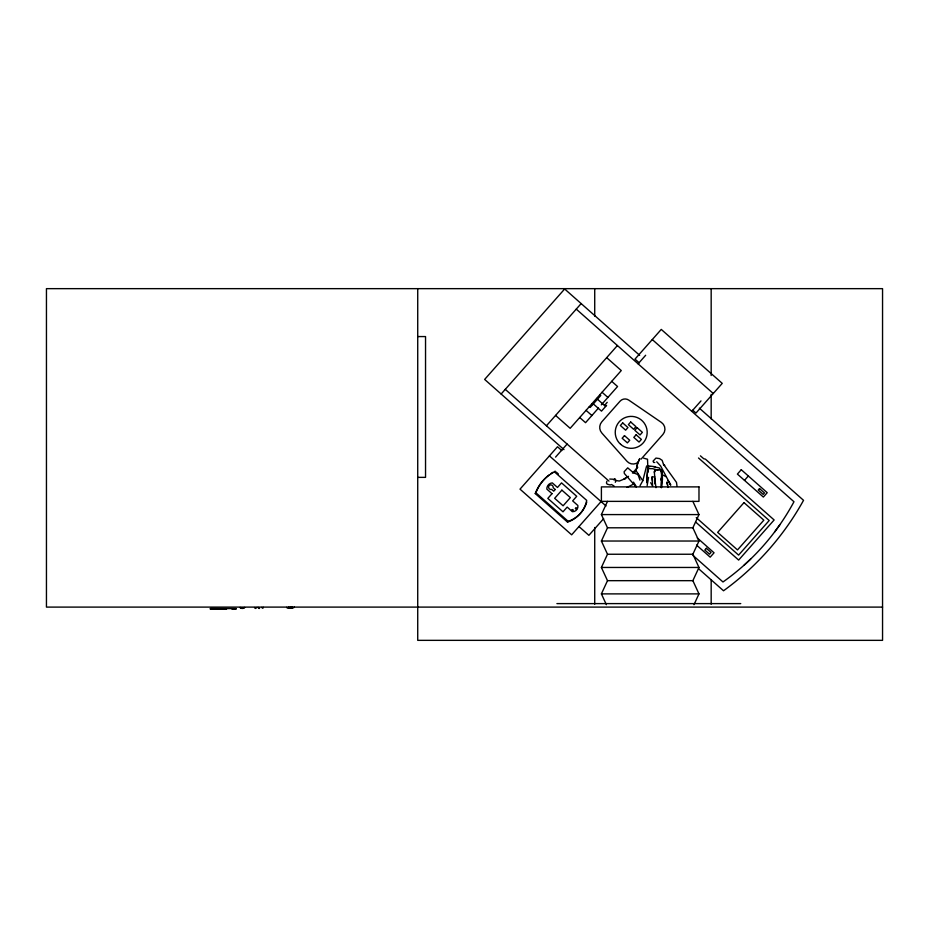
<?xml version="1.0" encoding="UTF-8"?>
<svg xmlns="http://www.w3.org/2000/svg" width="929" height="929" viewBox="0 0 929 929"><rect width="100%" height="100%" fill="white"/><g stroke="black" fill="none" stroke-linecap="round" stroke-linejoin="round"><path stroke-width="1.39" d="M213.612 608.704L226.56 609.052L214.204 609.134M661.947 477.959L661.576 473L661.227 487.609M639.953 480.13L637.608 473.291M661.413 485.658L662.145 470.19L659.555 469.226M661.541 487.597L662.191 481.454L661.297 478.865M636.98 467.554C636.086 465.023 643.17 451.494 637.608 463.397M647.141 485.623L648.558 477.39M661.843 475.636L662.284 473.198L662.423 480.154M636.237 470.237L637.515 463.803M606.881 481.187L606.451 482.999L607.16 484.125L610.074 484.984L611.514 484.532L614.057 486.018M640.046 485.67L642.798 480.711L646.479 466.463M660.867 480.038L662.307 474.847L659.485 467.995L653.691 466.695M606.393 604.698L601.4 593.886L607.496 580.671L601.4 567.456L607.496 554.241L601.4 541.026L607.496 527.8L601.4 514.585L607.496 501.37M693.986 604.698L698.98 593.886L692.871 580.671L698.98 567.456L692.871 554.241L698.98 541.026L692.871 527.8L698.98 514.585L692.871 501.37M654.515 478.749L655.27 484.137L654.666 477.994L655.99 487.702M774.554 532.05L779.837 524.757M501.137 394.024L581.159 303.586M546.426 425.761L617.402 345.53M598.485 408.063L585.549 422.683L579.719 417.527M601.307 404.87L617.553 386.51L611.723 381.343M555.565 457.114L567.108 444.062M638.095 363.831L645.667 355.261M604.5 405.381L607.218 402.315M606.579 405.392L601.493 411.129L593.457 404.022M586.756 502.113A30.82 29.763 41.5 0 1 568.176 521.343L567.514 522.098L535.255 493.566L535.928 492.811A42.606 41.155 41.5 0 1 548.876 475.102M535.255 493.566A42.606 41.155 41.5 0 1 554.462 471.874L555.124 471.119M601.063 501.579L571.649 534.825L520.008 489.142L557.505 446.756L561.813 450.565M641.091 459.135L662.934 434.447A8.059 8.059 0 0 0 661.448 422.463L628.77 400.109A6.619 6.619 0 0 0 620.073 401.177L601.841 421.789A8.477 8.477 0 0 0 601.853 433.042L626.994 461.307A8.152 8.152 0 0 0 638.374 462.085M691.768 411.326L700.989 400.91M603.641 518.661L588.893 535.325L578.964 526.557M744.477 480.363L748.344 475.985M632.486 473.058L637.782 467.217M634.112 472.931L636.144 470.875L642.798 480.711M744.106 565.146L750.702 559.003M628.515 476.345L624.044 478.865L625.774 478.423L619.283 481.048L615.788 480.49M627.098 487.4L634.205 483.754M652.634 485.948L652.019 477.018L654.806 476.832M647.408 466.718L649.766 466.706M417.725 336.565L425.54 336.565L425.54 477.367L417.725 477.367M601.4 514.585L698.98 514.585M607.496 527.8L692.871 527.8M601.4 541.026L698.98 541.026M607.496 554.241L692.871 554.241M601.4 567.456L698.98 567.456M607.496 580.671L692.871 580.671M601.4 593.886L698.98 593.886M556.912 603.606L740.75 603.606M882.55 607.101L46.45 607.101L46.45 288.652L882.55 288.652L882.55 640.348L417.725 640.348L417.725 288.652M236.187 608.6L210.326 608.518M231.925 609.052L234.549 609.064M654.794 462.445L653.644 462.445L653.087 461.109L655.932 458.078L659.497 458.578L662.156 460.343L663.434 464.186L676.486 482.395L676.974 485.809M647.966 468.634L652.588 468.657L657.953 470.225M234.735 609.052L236.198 609.064M609.749 479.05L614.928 479.329L613.988 480.014L614.928 478.841L615.973 480.421L615.288 482.29M655.305 466.73L646.967 465.719M643.669 458.183L647.513 459.228L647.931 469.459M638.444 474.812L633.392 472.745L627.714 467.844L624.102 471.758L624.381 473.523L636.179 486.982M662.934 475.056L665.849 476.623M652.286 339.561L713.263 393.501M639.651 355.331L564.658 288.989L484.648 379.427L563.973 449.613M699.34 408.145L803.539 500.325A278.572 278.572 0 0 1 723.528 590.774L698.55 568.676M639.268 362.891L634.995 359.105L661.262 329.412L722.239 383.363L695.972 413.045L692.755 410.212M576.259 309.125L793.97 501.741A233.272 233.272 0 0 1 722.983 581.972L692.941 555.391M606.683 357.642L621.269 370.555L570.162 428.315L555.577 415.414M700.42 455.837L703.717 458.74L705.401 459.135L774.136 519.961L738.648 560.071L695.682 522.063M698.515 457.985L769.2 520.507L738.601 555.101L696.239 517.627M602.062 392.259L607.903 397.426M599.89 394.72L600.761 395.499L590.182 407.459L589.3 406.681M596.581 398.46L605.627 406.461M591.854 403.801L592.737 404.568M586.06 410.351L591.889 415.518M697.273 537.937L714.053 552.79L710.186 557.168L696.541 545.102M505.271 389.356L608.983 481.106M549.422 455.884L606.022 505.968M556.204 472.06L558.352 473.964M554.462 471.874L586.71 500.406A30.82 29.763 41.5 0 1 567.514 522.098M535.928 492.811L568.176 521.343M633.485 482.151L636.04 486.169M656.71 461.771L660.635 465.975L670.761 485.147L668.021 480.502L670.018 484.009M650.683 482.708L652.112 485.31M667.788 485.205L666.801 482.128L668.044 487.47M652.019 477.018L652.541 481.245M654.899 478.783L654.376 472.28L655.084 469.621L660.473 469.807L661.529 471.235L661.657 473.999M648.21 469.25L648.326 471.955M661.924 478.412L662.005 481.199M711.173 288.652L711.173 375.502M711.173 394.326L711.173 418.933M711.173 579.603L711.173 604.21M594.723 288.652L594.723 316.15M594.723 527.486L594.723 604.21M550.874 473.639A42.606 41.155 41.5 0 1 552.964 472.315M292.124 607.055A3.077 2.555 -90 0 1 288.513 607.055M294.412 607.055A3.077 2.555 -90 0 1 290.8 607.055M259.028 608.158A3.077 0.999 -90 0 1 258.065 607.357M263.36 607.357A3.077 0.999 -90 0 1 261.955 607.357M244.257 607.508A3.077 3.066 -90 0 1 239.926 607.508M244.687 607.508A3.077 3.066 -90 0 1 240.356 607.508M259.563 608.332A3.077 1.359 -90 0 1 258.866 608.332M256.485 607.531A3.077 1.359 -90 0 1 254.569 607.531M292.612 607.357A3.077 2.322 -90 0 1 289.337 607.357M288.873 608.158A3.077 2.322 -90 0 1 286.631 607.357M571.904 510.067C573.042 512.936 574.029 507.908 571.904 510.067M575.423 508.314C576.561 511.194 577.548 506.166 575.423 508.314M647.792 467.31L646.689 482.569L647.792 467.31M654.655 470.852L654.376 472.28L655.084 469.621L654.655 470.852M555.194 489.502L553.696 491.186L551.652 489.386A2.334 2.253 41.5 0 1 548.621 487.493A2.334 2.253 41.5 0 1 550.909 484.903A2.334 2.253 41.5 0 1 553.15 487.69L555.194 489.502M552 493.671L547.82 498.385L562.997 511.809L567.178 507.083L572.392 511.693A5.586 5.4 41.5 0 0 577.873 505.504L572.659 500.882L576.712 496.307L561.534 482.883L557.493 487.47L552.314 482.883A6.364 6.155 41.5 0 0 546.821 489.084L552 493.671M561.882 490.14L554.659 498.316L563.113 505.794L570.348 497.619L561.882 490.14M622.709 422.904L620.386 425.528L625.635 430.173L627.958 427.549L622.709 422.904M630.71 421.998L628.387 424.634L633.636 429.279L635.959 426.655L630.71 421.998M624.474 435.62L622.151 438.244L627.4 442.889L629.723 440.265L624.474 435.62M637.131 427.677L634.809 430.313L640.058 434.958L642.38 432.333L637.131 427.677M636.133 434.772L633.81 437.396L639.059 442.053L641.382 439.417L636.133 434.772M741.261 469.714L737.394 474.092L763.359 497.061L767.226 492.695L741.261 469.714M743.99 502.624L717.664 532.375L737.498 549.933L763.835 520.17L743.99 502.624M706.365 548.284L704.821 550.038L709.489 554.172L711.033 552.418L706.365 548.284M759.527 488.561L758.238 490.024L763.197 494.414L764.486 492.951L759.527 488.561M698.98 486.889L601.4 486.889L601.4 501.37L698.98 501.37L698.98 486.889M224.319 609.064L210.349 608.983L224.319 609.064M664.165 464.988L663.492 464.442L664.723 465.464L664.165 464.988M620.63 444.317A15.967 15.967 0 0 0 646.863 435.538A15.967 15.967 0 0 0 626.146 417.214A15.967 15.967 0 0 0 620.63 444.317"/></g></svg>
